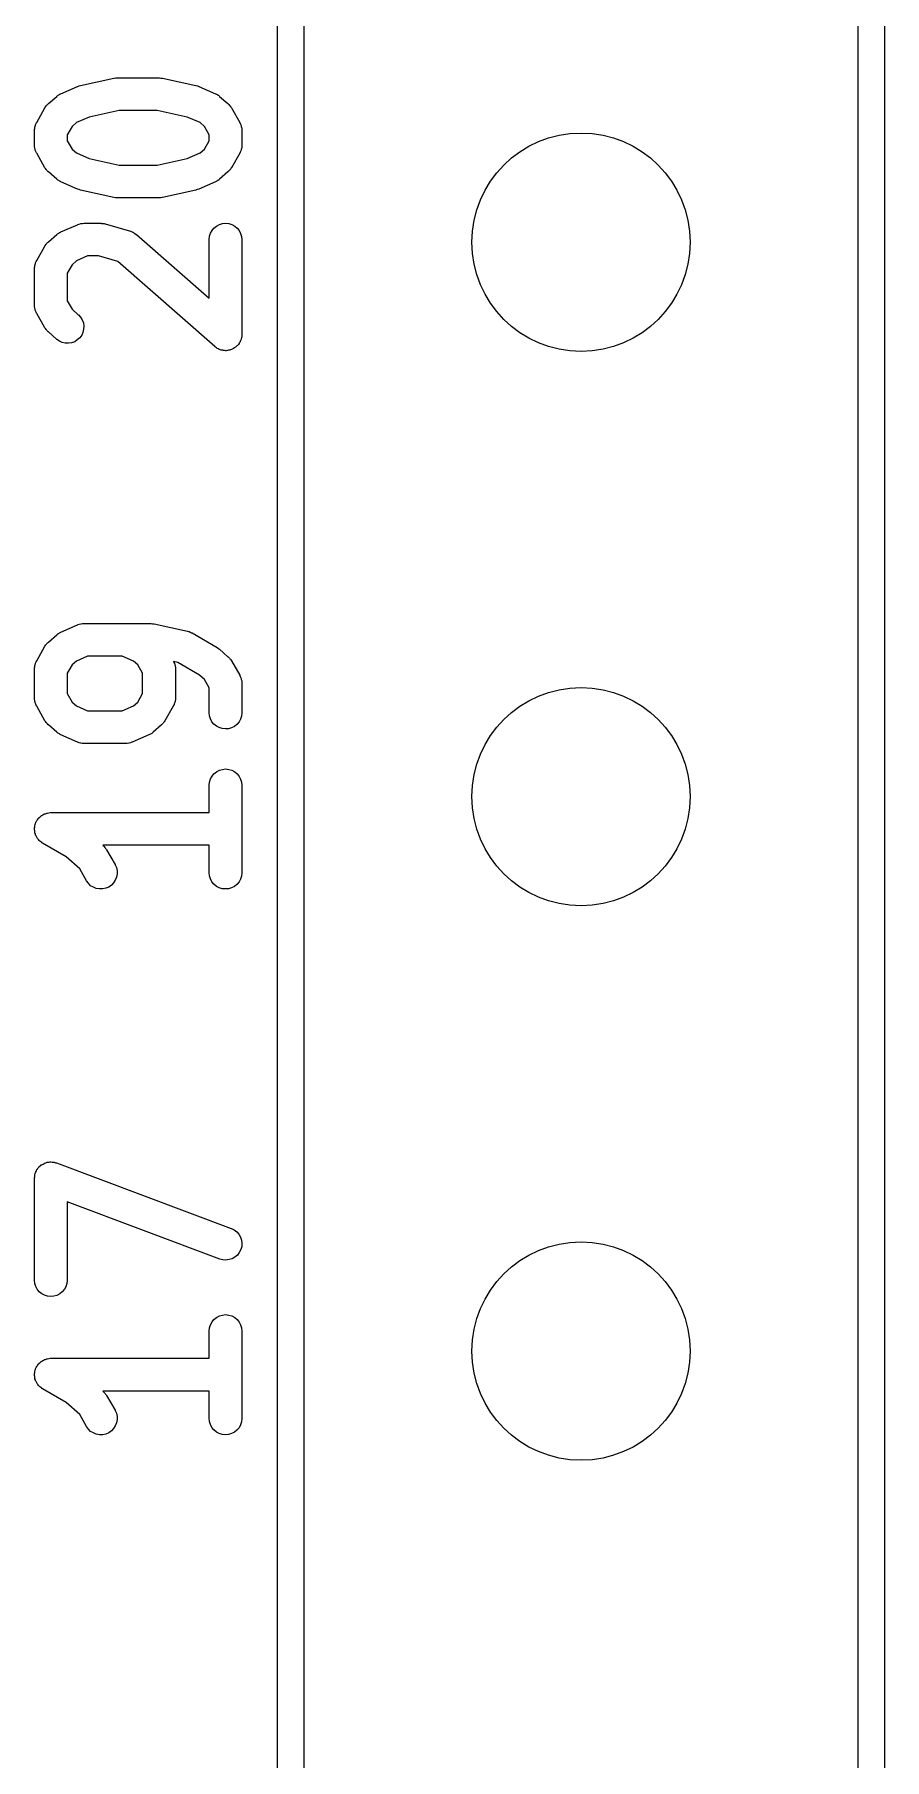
# Model space of a CAD drawing. Extents: x 137.1 to 164.6, y -146.9 to -60.6.
# Drawn here: x 160.74 to 164.63, y -121.35 to -113.44 of the extents above; entities that cross this region are included whole.
import ezdxf

# ---------------------------------------------------------------- set-up
doc = ezdxf.new("R2010")
doc.units = 0
doc.layers.add('BLACK', color=7, linetype='CONTINUOUS')

msp = doc.modelspace()

# ---------------------------------------------------------------- linework, layer by layer
at = {"layer": 'BLACK', "linetype": 'CONTINUOUS'}
for p, q in [((161.85, -123.342), (161.85, -69.9479)), ((161.97, -70.005), (161.97, -123.285)), ((164.51, -123.285), (164.51, -70.005)), ((164.63, -69.9479), (164.63, -123.342)), ((160.852, -113.718), (160.855, -113.716)), ((160.855, -113.716), (160.858, -113.715)), ((160.858, -113.715), (160.934, -113.681)), ((160.934, -113.681), (160.934, -113.681)), ((160.934, -113.681), (160.934, -113.681)), ((160.934, -113.681), (160.934, -113.681)), ((160.934, -113.681), (160.935, -113.681)), ((160.935, -113.681), (160.942, -113.679)), ((160.942, -113.679), (160.948, -113.677)), ((160.948, -113.677), (161.101, -113.643)), ((161.101, -113.643), (161.102, -113.643)), ((161.102, -113.643), (161.109, -113.642)), ((161.102, -113.643), (161.102, -113.643)), ((161.102, -113.643), (161.102, -113.643)), ((161.109, -113.642), (161.116, -113.642)), ((161.116, -113.642), (161.116, -113.642)), ((161.116, -113.642), (161.117, -113.642)), ((161.117, -113.642), (161.307, -113.642)), ((161.307, -113.642), (161.308, -113.642)), ((161.308, -113.642), (161.308, -113.642)), ((161.308, -113.642), (161.309, -113.642)), ((161.309, -113.642), (161.316, -113.643)), ((161.316, -113.643), (161.323, -113.643)), ((161.323, -113.643), (161.323, -113.643)), ((161.323, -113.643), (161.323, -113.643)), ((161.323, -113.643), (161.476, -113.677)), ((161.476, -113.677), (161.476, -113.677)), ((161.476, -113.677), (161.476, -113.677)), ((161.476, -113.677), (161.476, -113.677)), ((161.476, -113.677), (161.477, -113.677)), ((161.477, -113.677), (161.483, -113.679)), ((161.483, -113.679), (161.49, -113.681)), ((161.49, -113.681), (161.566, -113.715)), ((161.566, -113.715), (161.567, -113.715)), ((161.567, -113.715), (161.57, -113.717)), ((160.747, -113.846), (160.785, -113.779)), ((160.785, -113.779), (160.788, -113.775)), ((160.785, -113.779), (160.785, -113.779)), ((160.788, -113.775), (160.791, -113.771)), ((160.791, -113.771), (160.792, -113.769)), ((160.792, -113.769), (160.794, -113.767)), ((160.794, -113.767), (160.797, -113.764)), ((160.797, -113.764), (160.801, -113.76)), ((160.801, -113.76), (160.839, -113.727)), ((160.839, -113.726), (160.842, -113.724)), ((160.839, -113.727), (160.839, -113.726)), ((160.842, -113.724), (160.845, -113.722)), ((160.845, -113.722), (160.848, -113.72)), ((160.848, -113.72), (160.852, -113.718)), ((161.125, -113.792), (160.988, -113.822)), ((161.299, -113.792), (161.125, -113.792)), ((161.436, -113.822), (161.299, -113.792)), ((161.57, -113.717), (161.573, -113.718)), ((161.573, -113.718), (161.576, -113.721)), ((161.576, -113.721), (161.579, -113.722)), ((161.579, -113.722), (161.582, -113.725)), ((161.582, -113.725), (161.585, -113.727)), ((161.585, -113.727), (161.623, -113.76)), ((161.623, -113.76), (161.624, -113.761)), ((161.624, -113.761), (161.627, -113.764)), ((161.627, -113.764), (161.63, -113.768)), ((161.63, -113.768), (161.632, -113.77)), ((161.632, -113.77), (161.634, -113.772)), ((161.634, -113.772), (161.636, -113.776)), ((161.636, -113.776), (161.639, -113.779)), ((161.639, -113.779), (161.677, -113.846)), ((160.737, -113.878), (160.738, -113.874)), ((160.738, -113.871), (160.739, -113.868)), ((160.738, -113.874), (160.738, -113.871)), ((160.739, -113.868), (160.74, -113.864)), ((160.74, -113.864), (160.741, -113.859)), ((160.741, -113.859), (160.742, -113.857)), ((160.742, -113.857), (160.743, -113.854)), ((160.743, -113.854), (160.745, -113.85)), ((160.745, -113.85), (160.747, -113.846)), ((160.909, -113.865), (160.887, -113.903)), ((160.929, -113.847), (160.909, -113.865)), ((160.988, -113.822), (160.929, -113.847)), ((161.495, -113.847), (161.436, -113.822)), ((161.515, -113.865), (161.495, -113.847)), ((161.537, -113.903), (161.515, -113.865)), ((161.677, -113.846), (161.678, -113.847)), ((161.678, -113.847), (161.679, -113.851)), ((161.679, -113.851), (161.681, -113.855)), ((161.681, -113.855), (161.682, -113.858)), ((161.682, -113.858), (161.683, -113.86)), ((161.683, -113.86), (161.684, -113.865)), ((161.684, -113.865), (161.685, -113.869)), ((161.685, -113.869), (161.686, -113.872)), ((161.686, -113.872), (161.686, -113.875)), ((161.686, -113.875), (161.686, -113.879)), ((160.737, -113.882), (160.737, -113.878)), ((160.737, -113.883), (160.737, -113.882)), ((160.737, -113.95), (160.737, -113.883)), ((160.737, -113.954), (160.737, -113.95)), ((160.737, -113.959), (160.737, -113.954)), ((160.887, -113.903), (160.887, -113.93)), ((160.887, -113.93), (160.909, -113.969)), ((161.515, -113.969), (161.537, -113.93)), ((161.537, -113.93), (161.537, -113.903)), ((161.686, -113.879), (161.687, -113.883)), ((161.687, -113.951), (161.686, -113.955)), ((161.687, -113.883), (161.687, -113.95)), ((161.687, -113.95), (161.687, -113.951)), ((160.738, -113.962), (160.737, -113.959)), ((160.738, -113.965), (160.738, -113.962)), ((160.74, -113.969), (160.738, -113.965)), ((160.74, -113.973), (160.74, -113.969)), ((160.742, -113.976), (160.74, -113.973)), ((160.743, -113.979), (160.742, -113.976)), ((160.745, -113.982), (160.743, -113.979)), ((160.746, -113.986), (160.745, -113.982)), ((160.747, -113.987), (160.746, -113.986)), ((160.785, -114.054), (160.747, -113.987)), ((160.909, -113.969), (160.929, -113.986)), ((160.929, -113.986), (160.988, -114.012)), ((160.988, -114.012), (161.125, -114.042)), ((161.299, -114.042), (161.436, -114.012)), ((161.436, -114.012), (161.495, -113.986)), ((161.495, -113.986), (161.515, -113.969)), ((161.677, -113.987), (161.639, -114.054)), ((161.679, -113.983), (161.677, -113.987)), ((161.681, -113.98), (161.679, -113.983)), ((161.682, -113.977), (161.681, -113.98)), ((161.683, -113.974), (161.682, -113.977)), ((161.684, -113.97), (161.683, -113.974)), ((161.685, -113.966), (161.684, -113.97)), ((161.686, -113.963), (161.685, -113.966)), ((161.686, -113.955), (161.686, -113.96)), ((161.686, -113.96), (161.686, -113.963)), ((160.788, -114.058), (160.785, -114.054)), ((160.79, -114.062), (160.788, -114.058)), ((160.792, -114.064), (160.79, -114.062)), ((160.793, -114.066), (160.792, -114.064)), ((160.797, -114.069), (160.793, -114.066)), ((160.8, -114.072), (160.797, -114.069)), ((160.801, -114.073), (160.8, -114.072)), ((160.839, -114.106), (160.801, -114.073)), ((160.842, -114.109), (160.839, -114.106)), ((160.844, -114.111), (160.842, -114.109)), ((160.848, -114.113), (160.844, -114.111)), ((161.125, -114.042), (161.299, -114.042)), ((161.579, -114.112), (161.575, -114.113)), ((161.581, -114.109), (161.579, -114.112)), ((161.584, -114.107), (161.581, -114.109)), ((161.585, -114.106), (161.584, -114.107)), ((161.623, -114.073), (161.585, -114.106)), ((161.626, -114.07), (161.623, -114.073)), ((161.63, -114.067), (161.626, -114.07)), ((161.631, -114.064), (161.63, -114.067)), ((161.633, -114.062), (161.631, -114.064)), ((161.636, -114.059), (161.633, -114.062)), ((161.638, -114.055), (161.636, -114.059)), ((161.639, -114.054), (161.638, -114.055)), ((160.851, -114.115), (160.848, -114.113)), ((160.854, -114.116), (160.851, -114.115)), ((160.857, -114.118), (160.854, -114.116)), ((160.858, -114.119), (160.857, -114.118)), ((160.934, -114.152), (160.858, -114.119)), ((160.941, -114.154), (160.934, -114.152)), ((160.947, -114.156), (160.941, -114.154)), ((160.948, -114.157), (160.947, -114.156)), ((161.101, -114.19), (160.948, -114.157)), ((160.948, -114.157), (160.948, -114.157)), ((160.948, -114.157), (160.948, -114.157)), ((160.948, -114.157), (160.948, -114.157)), ((161.108, -114.191), (161.101, -114.19)), ((161.101, -114.19), (161.101, -114.19)), ((161.101, -114.19), (161.101, -114.19)), ((161.115, -114.192), (161.108, -114.191)), ((161.315, -114.191), (161.308, -114.192)), ((161.322, -114.19), (161.315, -114.191)), ((161.323, -114.19), (161.322, -114.19)), ((161.322, -114.19), (161.322, -114.19)), ((161.322, -114.19), (161.322, -114.19)), ((161.476, -114.157), (161.323, -114.19)), ((161.482, -114.154), (161.476, -114.157)), ((161.489, -114.152), (161.482, -114.154)), ((161.49, -114.152), (161.489, -114.152)), ((161.489, -114.152), (161.489, -114.152)), ((161.489, -114.152), (161.489, -114.152)), ((161.489, -114.152), (161.489, -114.152)), ((161.566, -114.119), (161.49, -114.152)), ((161.569, -114.117), (161.566, -114.119)), ((161.572, -114.115), (161.569, -114.117)), ((161.575, -114.113), (161.572, -114.115)), ((161.116, -114.192), (161.115, -114.192)), ((161.115, -114.192), (161.115, -114.192)), ((161.117, -114.192), (161.116, -114.192)), ((161.307, -114.192), (161.117, -114.192)), ((161.308, -114.192), (161.307, -114.192)), ((161.307, -114.192), (161.307, -114.192)), ((160.855, -114.35), (160.858, -114.348)), ((160.858, -114.348), (160.934, -114.315)), ((160.934, -114.315), (160.935, -114.314)), ((160.935, -114.314), (160.935, -114.314)), ((160.935, -114.314), (160.936, -114.314)), ((160.936, -114.314), (160.942, -114.312)), ((160.942, -114.312), (160.949, -114.31)), ((160.949, -114.31), (160.949, -114.31)), ((160.949, -114.31), (160.95, -114.31)), ((160.95, -114.31), (160.957, -114.309)), ((160.957, -114.309), (160.964, -114.308)), ((160.964, -114.308), (160.964, -114.308)), ((160.964, -114.308), (160.964, -114.308)), ((160.964, -114.308), (161.04, -114.308)), ((161.04, -114.308), (161.042, -114.308)), ((161.042, -114.308), (161.044, -114.309)), ((161.044, -114.309), (161.047, -114.309)), ((161.047, -114.309), (161.052, -114.309)), ((161.052, -114.309), (161.056, -114.31)), ((161.056, -114.31), (161.059, -114.311)), ((161.059, -114.311), (161.061, -114.311)), ((161.061, -114.311), (161.176, -114.345)), ((161.176, -114.345), (161.177, -114.345)), ((161.177, -114.345), (161.178, -114.345)), ((161.178, -114.345), (161.179, -114.346)), ((161.179, -114.346), (161.185, -114.348)), ((161.185, -114.348), (161.19, -114.351)), ((161.543, -114.354), (161.55, -114.341)), ((161.55, -114.341), (161.559, -114.33)), ((161.559, -114.33), (161.571, -114.321)), ((161.571, -114.321), (161.584, -114.314)), ((161.584, -114.314), (161.598, -114.31)), ((161.598, -114.31), (161.612, -114.308)), ((161.612, -114.308), (161.627, -114.31)), ((161.627, -114.31), (161.641, -114.314)), ((161.641, -114.314), (161.654, -114.321)), ((161.654, -114.321), (161.665, -114.33)), ((161.665, -114.33), (161.674, -114.342)), ((161.674, -114.342), (161.681, -114.355)), ((160.747, -114.479), (160.785, -114.413)), ((160.785, -114.412), (160.788, -114.408)), ((160.785, -114.413), (160.785, -114.412)), ((160.788, -114.408), (160.791, -114.404)), ((160.791, -114.404), (160.792, -114.402)), ((160.792, -114.402), (160.794, -114.4)), ((160.794, -114.4), (160.797, -114.397)), ((160.797, -114.397), (160.801, -114.394)), ((160.801, -114.394), (160.839, -114.36)), ((160.839, -114.36), (160.842, -114.357)), ((160.839, -114.36), (160.839, -114.36)), ((160.842, -114.357), (160.845, -114.355)), ((160.845, -114.355), (160.848, -114.353)), ((160.848, -114.353), (160.852, -114.351)), ((160.852, -114.351), (160.855, -114.35)), ((161.19, -114.351), (161.191, -114.351)), ((161.191, -114.351), (161.192, -114.352)), ((161.192, -114.352), (161.197, -114.355)), ((161.197, -114.355), (161.202, -114.359)), ((161.202, -114.359), (161.203, -114.36)), ((161.203, -114.36), (161.204, -114.36)), ((161.204, -114.36), (161.537, -114.651)), ((161.537, -114.382), (161.539, -114.368)), ((161.537, -114.383), (161.537, -114.382)), ((161.537, -114.651), (161.537, -114.383)), ((161.539, -114.368), (161.543, -114.354)), ((161.681, -114.355), (161.685, -114.369)), ((161.685, -114.369), (161.687, -114.383)), ((161.687, -114.383), (161.687, -114.817)), ((160.737, -114.511), (160.738, -114.507)), ((160.738, -114.504), (160.739, -114.501)), ((160.738, -114.507), (160.738, -114.504)), ((160.739, -114.501), (160.74, -114.497)), ((160.74, -114.497), (160.741, -114.493)), ((160.741, -114.493), (160.742, -114.49)), ((160.742, -114.49), (160.743, -114.487)), ((160.743, -114.487), (160.745, -114.483)), ((160.745, -114.483), (160.747, -114.479)), ((160.909, -114.498), (160.887, -114.537)), ((160.929, -114.481), (160.909, -114.498)), ((160.98, -114.458), (160.929, -114.481)), ((161.03, -114.458), (160.98, -114.458)), ((161.118, -114.484), (161.03, -114.458)), ((161.563, -114.873), (161.118, -114.484)), ((160.737, -114.516), (160.737, -114.511)), ((160.737, -114.517), (160.737, -114.516)), ((160.737, -114.683), (160.737, -114.517)), ((160.887, -114.537), (160.887, -114.663)), ((160.887, -114.663), (160.909, -114.702)), ((160.737, -114.688), (160.737, -114.683)), ((160.737, -114.692), (160.737, -114.688)), ((160.738, -114.695), (160.737, -114.692)), ((160.738, -114.698), (160.738, -114.695)), ((160.74, -114.702), (160.738, -114.698)), ((160.74, -114.706), (160.74, -114.702)), ((160.742, -114.709), (160.74, -114.706)), ((160.743, -114.712), (160.742, -114.709)), ((160.745, -114.716), (160.743, -114.712)), ((160.746, -114.72), (160.745, -114.716)), ((160.747, -114.721), (160.746, -114.72)), ((160.785, -114.787), (160.747, -114.721)), ((160.909, -114.702), (160.937, -114.727)), ((160.937, -114.727), (160.938, -114.728)), ((160.938, -114.728), (160.948, -114.738)), ((160.948, -114.738), (160.956, -114.751)), ((160.788, -114.791), (160.785, -114.787)), ((160.79, -114.795), (160.788, -114.791)), ((160.792, -114.797), (160.79, -114.795)), ((160.793, -114.799), (160.792, -114.797)), ((160.797, -114.802), (160.793, -114.799)), ((160.8, -114.806), (160.797, -114.802)), ((160.801, -114.806), (160.8, -114.806)), ((160.839, -114.84), (160.801, -114.806)), ((160.953, -114.821), (160.944, -114.833)), ((160.959, -114.808), (160.953, -114.821)), ((160.956, -114.751), (160.961, -114.765)), ((160.962, -114.794), (160.959, -114.808)), ((160.961, -114.765), (160.963, -114.779)), ((160.963, -114.779), (160.962, -114.794)), ((161.687, -114.818), (161.686, -114.822)), ((161.686, -114.822), (161.686, -114.827)), ((161.687, -114.817), (161.687, -114.818)), ((160.851, -114.848), (160.839, -114.84)), ((160.864, -114.854), (160.851, -114.848)), ((160.878, -114.858), (160.864, -114.854)), ((160.893, -114.858), (160.878, -114.858)), ((160.907, -114.856), (160.893, -114.858)), ((160.921, -114.851), (160.907, -114.856)), ((160.933, -114.843), (160.921, -114.851)), ((160.944, -114.833), (160.933, -114.843)), ((161.566, -114.876), (161.563, -114.873)), ((161.57, -114.879), (161.566, -114.876)), ((161.572, -114.88), (161.57, -114.879)), ((161.574, -114.882), (161.572, -114.88)), ((161.579, -114.884), (161.574, -114.882)), ((161.583, -114.886), (161.579, -114.884)), ((161.585, -114.887), (161.583, -114.886)), ((161.588, -114.888), (161.585, -114.887)), ((161.592, -114.889), (161.588, -114.888)), ((161.597, -114.89), (161.592, -114.889)), ((161.599, -114.89), (161.597, -114.89)), ((161.602, -114.891), (161.599, -114.89)), ((161.607, -114.891), (161.602, -114.891)), ((161.611, -114.892), (161.607, -114.891)), ((161.614, -114.891), (161.611, -114.892)), ((161.617, -114.892), (161.614, -114.891)), ((161.621, -114.891), (161.617, -114.892)), ((161.626, -114.89), (161.621, -114.891)), ((161.628, -114.89), (161.626, -114.89)), ((161.631, -114.889), (161.628, -114.89)), ((161.635, -114.888), (161.631, -114.889)), ((161.64, -114.886), (161.635, -114.888)), ((161.642, -114.885), (161.64, -114.886)), ((161.645, -114.884), (161.642, -114.885)), ((161.649, -114.882), (161.645, -114.884)), ((161.653, -114.879), (161.649, -114.882)), ((161.655, -114.878), (161.653, -114.879)), ((161.657, -114.876), (161.655, -114.878)), ((161.661, -114.873), (161.657, -114.876)), ((161.664, -114.87), (161.661, -114.873)), ((161.666, -114.868), (161.664, -114.87)), ((161.668, -114.866), (161.666, -114.868)), ((161.671, -114.863), (161.668, -114.866)), ((161.674, -114.859), (161.671, -114.863)), ((161.675, -114.857), (161.674, -114.859)), ((161.677, -114.855), (161.675, -114.857)), ((161.679, -114.85), (161.677, -114.855)), ((161.681, -114.846), (161.679, -114.85)), ((161.682, -114.844), (161.681, -114.846)), ((161.683, -114.841), (161.682, -114.844)), ((161.684, -114.837), (161.683, -114.841)), ((161.685, -114.832), (161.684, -114.837)), ((161.686, -114.83), (161.685, -114.832)), ((161.686, -114.827), (161.686, -114.83)), ((160.858, -116.181), (160.934, -116.148)), ((160.934, -116.148), (160.935, -116.148)), ((160.935, -116.148), (160.935, -116.147)), ((160.935, -116.147), (160.936, -116.147)), ((160.936, -116.147), (160.942, -116.145)), ((160.942, -116.145), (160.949, -116.143)), ((160.949, -116.143), (160.949, -116.143)), ((160.949, -116.143), (160.95, -116.143)), ((160.95, -116.143), (160.957, -116.142)), ((160.957, -116.142), (160.964, -116.142)), ((160.964, -116.142), (160.964, -116.142)), ((160.964, -116.142), (160.964, -116.142)), ((160.964, -116.142), (161.269, -116.142)), ((161.269, -116.142), (161.27, -116.142)), ((161.27, -116.142), (161.27, -116.142)), ((161.27, -116.142), (161.271, -116.142)), ((161.271, -116.142), (161.278, -116.143)), ((161.278, -116.143), (161.285, -116.143)), ((161.285, -116.143), (161.285, -116.143)), ((161.285, -116.143), (161.285, -116.143)), ((161.285, -116.143), (161.437, -116.177)), ((160.785, -116.245), (160.788, -116.241)), ((160.785, -116.246), (160.785, -116.245)), ((160.788, -116.241), (160.791, -116.238)), ((160.791, -116.238), (160.792, -116.236)), ((160.792, -116.236), (160.794, -116.233)), ((160.794, -116.233), (160.797, -116.23)), ((160.797, -116.23), (160.801, -116.227)), ((160.801, -116.227), (160.839, -116.194)), ((160.839, -116.193), (160.842, -116.191)), ((160.839, -116.194), (160.839, -116.193)), ((160.842, -116.191), (160.845, -116.188)), ((160.845, -116.188), (160.848, -116.187)), ((160.848, -116.187), (160.852, -116.185)), ((160.852, -116.185), (160.855, -116.183)), ((160.855, -116.183), (160.858, -116.181)), ((161.437, -116.177), (161.438, -116.177)), ((161.438, -116.177), (161.442, -116.178)), ((161.442, -116.178), (161.446, -116.179)), ((161.446, -116.179), (161.449, -116.181)), ((161.449, -116.181), (161.452, -116.182)), ((161.452, -116.182), (161.456, -116.184)), ((161.456, -116.184), (161.459, -116.185)), ((161.459, -116.185), (161.574, -116.252)), ((160.741, -116.326), (160.742, -116.323)), ((160.742, -116.323), (160.743, -116.32)), ((160.743, -116.32), (160.745, -116.317)), ((160.745, -116.317), (160.747, -116.313)), ((160.747, -116.313), (160.785, -116.246)), ((160.929, -116.314), (160.909, -116.331)), ((160.98, -116.292), (160.929, -116.314)), ((161.139, -116.292), (160.98, -116.292)), ((161.19, -116.314), (161.139, -116.292)), ((161.21, -116.331), (161.19, -116.314)), ((161.394, -116.321), (161.374, -116.316)), ((161.374, -116.316), (161.374, -116.318)), ((161.374, -116.318), (161.376, -116.321)), ((161.376, -116.321), (161.377, -116.324)), ((161.377, -116.324), (161.379, -116.327)), ((161.492, -116.378), (161.394, -116.321)), ((161.574, -116.252), (161.574, -116.252)), ((161.574, -116.252), (161.58, -116.256)), ((161.58, -116.256), (161.585, -116.26)), ((161.585, -116.26), (161.623, -116.294)), ((161.623, -116.294), (161.624, -116.294)), ((161.624, -116.294), (161.627, -116.298)), ((161.627, -116.298), (161.63, -116.301)), ((161.63, -116.301), (161.632, -116.303)), ((161.632, -116.303), (161.634, -116.305)), ((161.634, -116.305), (161.636, -116.309)), ((161.636, -116.309), (161.639, -116.313)), ((161.639, -116.313), (161.677, -116.379)), ((160.737, -116.345), (160.738, -116.34)), ((160.737, -116.349), (160.737, -116.345)), ((160.737, -116.35), (160.737, -116.349)), ((160.737, -116.483), (160.737, -116.35)), ((160.738, -116.337), (160.739, -116.334)), ((160.738, -116.34), (160.738, -116.337)), ((160.739, -116.334), (160.74, -116.33)), ((160.74, -116.33), (160.741, -116.326)), ((160.909, -116.331), (160.887, -116.37)), ((160.887, -116.37), (160.887, -116.463)), ((161.232, -116.37), (161.21, -116.331)), ((161.232, -116.463), (161.232, -116.37)), ((161.379, -116.327), (161.379, -116.331)), ((161.379, -116.331), (161.381, -116.335)), ((161.381, -116.335), (161.381, -116.338)), ((161.381, -116.338), (161.382, -116.341)), ((161.382, -116.341), (161.382, -116.346)), ((161.382, -116.346), (161.382, -116.35)), ((161.382, -116.35), (161.382, -116.483)), ((161.515, -116.398), (161.492, -116.378)), ((161.537, -116.437), (161.515, -116.398)), ((161.677, -116.379), (161.678, -116.38)), ((161.678, -116.38), (161.679, -116.384)), ((161.679, -116.384), (161.681, -116.388)), ((161.681, -116.388), (161.682, -116.391)), ((161.682, -116.391), (161.683, -116.394)), ((161.683, -116.394), (161.684, -116.398)), ((161.684, -116.398), (161.685, -116.402)), ((161.685, -116.402), (161.686, -116.405)), ((160.887, -116.463), (160.909, -116.502)), ((161.21, -116.502), (161.232, -116.463)), ((161.537, -116.55), (161.537, -116.437)), ((161.686, -116.405), (161.686, -116.408)), ((161.686, -116.408), (161.686, -116.412)), ((161.686, -116.412), (161.687, -116.417)), ((161.687, -116.417), (161.687, -116.55)), ((160.737, -116.488), (160.737, -116.483)), ((160.737, -116.492), (160.737, -116.488)), ((160.738, -116.495), (160.737, -116.492)), ((160.738, -116.498), (160.738, -116.495)), ((160.74, -116.502), (160.738, -116.498)), ((160.74, -116.506), (160.74, -116.502)), ((160.742, -116.509), (160.74, -116.506)), ((160.743, -116.512), (160.742, -116.509)), ((160.745, -116.516), (160.743, -116.512)), ((160.746, -116.52), (160.745, -116.516)), ((160.747, -116.521), (160.746, -116.52)), ((160.785, -116.587), (160.747, -116.521)), ((160.909, -116.502), (160.929, -116.519)), ((160.929, -116.519), (160.98, -116.542)), ((160.98, -116.542), (161.139, -116.542)), ((161.139, -116.542), (161.19, -116.519)), ((161.19, -116.519), (161.21, -116.502)), ((161.372, -116.521), (161.334, -116.587)), ((161.374, -116.517), (161.372, -116.521)), ((161.376, -116.513), (161.374, -116.517)), ((161.377, -116.51), (161.376, -116.513)), ((161.378, -116.507), (161.377, -116.51)), ((161.379, -116.503), (161.378, -116.507)), ((161.381, -116.499), (161.379, -116.503)), ((161.382, -116.493), (161.381, -116.496)), ((161.381, -116.496), (161.381, -116.499)), ((161.382, -116.483), (161.382, -116.484)), ((161.382, -116.484), (161.382, -116.489)), ((161.382, -116.489), (161.382, -116.493)), ((161.538, -116.565), (161.537, -116.55)), ((161.687, -116.551), (161.685, -116.566)), ((161.687, -116.55), (161.687, -116.551)), ((160.788, -116.591), (160.785, -116.587)), ((160.79, -116.595), (160.788, -116.591)), ((160.792, -116.597), (160.79, -116.595)), ((160.793, -116.599), (160.792, -116.597)), ((160.797, -116.602), (160.793, -116.599)), ((160.8, -116.606), (160.797, -116.602)), ((160.801, -116.606), (160.8, -116.606)), ((160.839, -116.64), (160.801, -116.606)), ((160.842, -116.642), (160.839, -116.64)), ((161.28, -116.64), (161.277, -116.643)), ((161.318, -116.606), (161.28, -116.64)), ((161.28, -116.64), (161.28, -116.64)), ((161.322, -116.603), (161.318, -116.606)), ((161.325, -116.6), (161.322, -116.603)), ((161.327, -116.598), (161.325, -116.6)), ((161.328, -116.596), (161.327, -116.598)), ((161.331, -116.592), (161.328, -116.596)), ((161.334, -116.588), (161.331, -116.592)), ((161.334, -116.587), (161.334, -116.588)), ((161.543, -116.579), (161.538, -116.565)), ((161.549, -116.592), (161.543, -116.579)), ((161.559, -116.603), (161.549, -116.592)), ((161.57, -116.612), (161.559, -116.603)), ((161.583, -116.619), (161.57, -116.612)), ((161.597, -116.623), (161.583, -116.619)), ((161.611, -116.625), (161.597, -116.623)), ((161.626, -116.624), (161.611, -116.625)), ((161.64, -116.62), (161.626, -116.624)), ((161.653, -116.613), (161.64, -116.62)), ((161.664, -116.604), (161.653, -116.613)), ((161.674, -116.592), (161.664, -116.604)), ((161.681, -116.58), (161.674, -116.592)), ((161.685, -116.566), (161.681, -116.58)), ((160.844, -116.644), (160.842, -116.642)), ((160.848, -116.646), (160.844, -116.644)), ((160.851, -116.648), (160.848, -116.646)), ((160.854, -116.65), (160.851, -116.648)), ((160.857, -116.652), (160.854, -116.65)), ((160.858, -116.652), (160.857, -116.652)), ((160.934, -116.685), (160.858, -116.652)), ((160.935, -116.686), (160.934, -116.685)), ((160.934, -116.685), (160.934, -116.685)), ((160.941, -116.688), (160.935, -116.686)), ((160.948, -116.69), (160.941, -116.688)), ((160.949, -116.69), (160.948, -116.69)), ((160.948, -116.69), (160.948, -116.69)), ((160.956, -116.691), (160.949, -116.69)), ((160.963, -116.692), (160.956, -116.691)), ((160.964, -116.692), (160.963, -116.692)), ((160.963, -116.692), (160.963, -116.692)), ((160.963, -116.692), (160.963, -116.692)), ((161.155, -116.692), (160.964, -116.692)), ((161.162, -116.691), (161.155, -116.692)), ((161.155, -116.692), (161.155, -116.692)), ((161.155, -116.692), (161.155, -116.692)), ((161.169, -116.69), (161.162, -116.691)), ((161.17, -116.69), (161.169, -116.69)), ((161.177, -116.688), (161.17, -116.69)), ((161.17, -116.69), (161.17, -116.69)), ((161.183, -116.686), (161.177, -116.688)), ((161.184, -116.686), (161.183, -116.686)), ((161.185, -116.685), (161.184, -116.686)), ((161.184, -116.686), (161.184, -116.686)), ((161.261, -116.652), (161.185, -116.685)), ((161.264, -116.65), (161.261, -116.652)), ((161.268, -116.649), (161.264, -116.65)), ((161.271, -116.647), (161.268, -116.649)), ((161.274, -116.645), (161.271, -116.647)), ((161.277, -116.643), (161.274, -116.645)), ((161.537, -116.882), (161.539, -116.868)), ((161.539, -116.868), (161.543, -116.854)), ((161.543, -116.854), (161.55, -116.841)), ((161.55, -116.841), (161.559, -116.83)), ((161.559, -116.83), (161.571, -116.821)), ((161.571, -116.821), (161.584, -116.814)), ((161.584, -116.814), (161.598, -116.81)), ((161.598, -116.81), (161.612, -116.808)), ((161.612, -116.808), (161.627, -116.81)), ((161.627, -116.81), (161.641, -116.814)), ((161.641, -116.814), (161.654, -116.821)), ((161.654, -116.821), (161.665, -116.83)), ((161.665, -116.83), (161.674, -116.842)), ((161.674, -116.842), (161.681, -116.855)), ((161.681, -116.855), (161.685, -116.869)), ((161.685, -116.869), (161.687, -116.883)), ((161.537, -116.883), (161.537, -116.882)), ((161.537, -117.008), (161.537, -116.883)), ((161.687, -116.883), (161.687, -117.283)), ((160.753, -117.037), (160.756, -117.033)), ((160.756, -117.033), (160.758, -117.032)), ((160.758, -117.032), (160.759, -117.03)), ((160.759, -117.03), (160.763, -117.027)), ((160.763, -117.027), (160.767, -117.023)), ((160.767, -117.023), (160.769, -117.022)), ((160.769, -117.022), (160.77, -117.021)), ((160.77, -117.021), (160.775, -117.018)), ((160.775, -117.018), (160.779, -117.016)), ((160.779, -117.016), (160.781, -117.015)), ((160.781, -117.015), (160.783, -117.014)), ((160.783, -117.014), (160.788, -117.013)), ((160.788, -117.013), (160.793, -117.011)), ((160.793, -117.011), (160.795, -117.01)), ((160.795, -117.01), (160.797, -117.01)), ((160.797, -117.01), (160.802, -117.009)), ((160.802, -117.009), (160.808, -117.008)), ((160.808, -117.008), (160.81, -117.009)), ((160.81, -117.009), (160.812, -117.008)), ((160.812, -117.008), (161.537, -117.008)), ((160.737, -117.078), (160.738, -117.073)), ((160.737, -117.083), (160.737, -117.078)), ((160.737, -117.085), (160.737, -117.083)), ((160.737, -117.087), (160.737, -117.085)), ((160.738, -117.092), (160.737, -117.087)), ((160.738, -117.068), (160.74, -117.063)), ((160.738, -117.07), (160.738, -117.068)), ((160.738, -117.073), (160.738, -117.07)), ((160.738, -117.097), (160.738, -117.092)), ((160.739, -117.099), (160.738, -117.097)), ((160.739, -117.102), (160.739, -117.099)), ((160.741, -117.106), (160.739, -117.102)), ((160.74, -117.063), (160.741, -117.058)), ((160.741, -117.058), (160.742, -117.056)), ((160.742, -117.111), (160.741, -117.106)), ((160.742, -117.056), (160.743, -117.054)), ((160.743, -117.113), (160.742, -117.111)), ((160.743, -117.054), (160.745, -117.05)), ((160.744, -117.115), (160.743, -117.113)), ((160.747, -117.12), (160.744, -117.115)), ((160.745, -117.05), (160.747, -117.045)), ((160.747, -117.045), (160.749, -117.043)), ((160.749, -117.043), (160.75, -117.041)), ((160.75, -117.041), (160.753, -117.037)), ((160.749, -117.124), (160.747, -117.12)), ((160.751, -117.126), (160.749, -117.124)), ((160.752, -117.128), (160.751, -117.126)), ((160.755, -117.132), (160.752, -117.128)), ((160.758, -117.136), (160.755, -117.132)), ((160.76, -117.137), (160.758, -117.136)), ((160.761, -117.139), (160.76, -117.137)), ((160.766, -117.142), (160.761, -117.139)), ((160.77, -117.145), (160.766, -117.142)), ((160.771, -117.146), (160.77, -117.145)), ((160.773, -117.148), (160.771, -117.146)), ((160.774, -117.148), (160.773, -117.148)), ((160.882, -117.211), (160.774, -117.148)), ((161.537, -117.158), (161.05, -117.158)), ((161.05, -117.158), (161.052, -117.16)), ((161.052, -117.16), (161.053, -117.161)), ((161.053, -117.161), (161.056, -117.164)), ((161.056, -117.164), (161.059, -117.168)), ((161.059, -117.168), (161.061, -117.17)), ((161.061, -117.17), (161.062, -117.172)), ((161.062, -117.172), (161.065, -117.176)), ((161.065, -117.176), (161.067, -117.179)), ((161.067, -117.179), (161.106, -117.246)), ((161.537, -117.283), (161.537, -117.158)), ((160.944, -117.265), (160.882, -117.211)), ((160.975, -117.321), (160.944, -117.265)), ((161.106, -117.246), (161.106, -117.247)), ((161.106, -117.247), (161.112, -117.26)), ((161.112, -117.26), (161.115, -117.275)), ((160.984, -117.332), (160.975, -117.321)), ((160.994, -117.343), (160.984, -117.332)), ((161.007, -117.35), (160.994, -117.343)), ((161.02, -117.356), (161.007, -117.35)), ((161.077, -117.349), (161.064, -117.355)), ((161.089, -117.34), (161.077, -117.349)), ((161.099, -117.33), (161.089, -117.34)), ((161.107, -117.317), (161.099, -117.33)), ((161.113, -117.304), (161.107, -117.317)), ((161.115, -117.289), (161.113, -117.304)), ((161.115, -117.275), (161.115, -117.289)), ((161.538, -117.298), (161.537, -117.283)), ((161.543, -117.312), (161.538, -117.298)), ((161.549, -117.325), (161.543, -117.312)), ((161.559, -117.336), (161.549, -117.325)), ((161.57, -117.346), (161.559, -117.336)), ((161.583, -117.352), (161.57, -117.346)), ((161.597, -117.357), (161.583, -117.352)), ((161.653, -117.346), (161.64, -117.353)), ((161.664, -117.337), (161.653, -117.346)), ((161.674, -117.326), (161.664, -117.337)), ((161.681, -117.313), (161.674, -117.326)), ((161.685, -117.299), (161.681, -117.313)), ((161.687, -117.284), (161.685, -117.299)), ((161.687, -117.283), (161.687, -117.284)), ((161.035, -117.358), (161.02, -117.356)), ((161.05, -117.358), (161.035, -117.358)), ((161.064, -117.355), (161.05, -117.358)), ((161.611, -117.358), (161.597, -117.357)), ((161.626, -117.357), (161.611, -117.358)), ((161.64, -117.353), (161.626, -117.357)), ((160.776, -118.618), (160.781, -118.615)), ((160.781, -118.615), (160.783, -118.614)), ((160.783, -118.614), (160.784, -118.614)), ((160.784, -118.614), (160.789, -118.612)), ((160.789, -118.612), (160.795, -118.61)), ((160.795, -118.61), (160.796, -118.61)), ((160.796, -118.61), (160.798, -118.61)), ((160.798, -118.61), (160.804, -118.609)), ((160.804, -118.609), (160.809, -118.608)), ((160.809, -118.608), (160.811, -118.608)), ((160.811, -118.608), (160.812, -118.608)), ((160.812, -118.608), (160.818, -118.609)), ((160.818, -118.609), (160.824, -118.609)), ((160.824, -118.609), (160.826, -118.61)), ((160.826, -118.61), (160.827, -118.61)), ((160.827, -118.61), (160.833, -118.612)), ((160.833, -118.612), (160.838, -118.613)), ((160.838, -118.613), (161.638, -118.913)), ((160.737, -118.682), (160.738, -118.676)), ((160.737, -118.683), (160.737, -118.682)), ((160.737, -119.15), (160.737, -118.683)), ((160.738, -118.669), (160.739, -118.668)), ((160.738, -118.671), (160.738, -118.669)), ((160.738, -118.676), (160.738, -118.671)), ((160.739, -118.668), (160.74, -118.662)), ((160.74, -118.662), (160.742, -118.657)), ((160.742, -118.657), (160.743, -118.655)), ((160.743, -118.654), (160.746, -118.649)), ((160.743, -118.655), (160.743, -118.654)), ((160.746, -118.649), (160.748, -118.643)), ((160.748, -118.643), (160.749, -118.642)), ((160.749, -118.642), (160.75, -118.641)), ((160.75, -118.641), (160.754, -118.636)), ((160.754, -118.636), (160.757, -118.632)), ((160.757, -118.632), (160.758, -118.631)), ((160.758, -118.631), (160.759, -118.63)), ((160.759, -118.63), (160.764, -118.626)), ((160.764, -118.626), (160.768, -118.622)), ((160.768, -118.622), (160.77, -118.621)), ((160.77, -118.621), (160.771, -118.621)), ((160.771, -118.621), (160.776, -118.618)), ((161.586, -119.054), (160.887, -118.792)), ((160.887, -118.792), (160.887, -119.15)), ((161.638, -118.913), (161.639, -118.913)), ((161.639, -118.913), (161.652, -118.92)), ((161.652, -118.92), (161.664, -118.929)), ((161.664, -118.929), (161.673, -118.94)), ((161.673, -118.94), (161.681, -118.953)), ((161.682, -119.01), (161.675, -119.023)), ((161.681, -118.953), (161.685, -118.967)), ((161.686, -118.996), (161.682, -119.01)), ((161.685, -118.967), (161.687, -118.981)), ((161.687, -118.981), (161.686, -118.996)), ((161.6, -119.057), (161.586, -119.054)), ((161.614, -119.058), (161.6, -119.057)), ((161.629, -119.056), (161.614, -119.058)), ((161.643, -119.052), (161.629, -119.056)), ((161.655, -119.044), (161.643, -119.052)), ((161.666, -119.035), (161.655, -119.044)), ((161.675, -119.023), (161.666, -119.035)), ((160.738, -119.165), (160.737, -119.15)), ((160.743, -119.179), (160.738, -119.165)), ((160.885, -119.166), (160.881, -119.18)), ((160.887, -119.151), (160.885, -119.166)), ((160.887, -119.15), (160.887, -119.151)), ((160.749, -119.192), (160.743, -119.179)), ((160.759, -119.203), (160.749, -119.192)), ((160.77, -119.212), (160.759, -119.203)), ((160.783, -119.219), (160.77, -119.212)), ((160.797, -119.223), (160.783, -119.219)), ((160.811, -119.225), (160.797, -119.223)), ((160.826, -119.224), (160.811, -119.225)), ((160.84, -119.22), (160.826, -119.224)), ((160.853, -119.213), (160.84, -119.22)), ((160.864, -119.204), (160.853, -119.213)), ((160.874, -119.192), (160.864, -119.204)), ((160.881, -119.18), (160.874, -119.192)), ((161.559, -119.33), (161.571, -119.321)), ((161.571, -119.321), (161.584, -119.314)), ((161.584, -119.314), (161.598, -119.31)), ((161.598, -119.31), (161.612, -119.308)), ((161.612, -119.308), (161.627, -119.31)), ((161.627, -119.31), (161.641, -119.314)), ((161.641, -119.314), (161.654, -119.321)), ((161.654, -119.321), (161.665, -119.33)), ((161.537, -119.382), (161.539, -119.368)), ((161.537, -119.383), (161.537, -119.382)), ((161.537, -119.508), (161.537, -119.383)), ((161.539, -119.368), (161.543, -119.354)), ((161.543, -119.354), (161.55, -119.341)), ((161.55, -119.341), (161.559, -119.33)), ((161.665, -119.33), (161.674, -119.342)), ((161.674, -119.342), (161.681, -119.355)), ((161.681, -119.355), (161.685, -119.369)), ((161.685, -119.369), (161.687, -119.383)), ((161.687, -119.383), (161.687, -119.783)), ((160.738, -119.568), (160.74, -119.563)), ((160.74, -119.563), (160.741, -119.558)), ((160.741, -119.558), (160.742, -119.556)), ((160.742, -119.556), (160.743, -119.554)), ((160.743, -119.554), (160.745, -119.55)), ((160.745, -119.55), (160.747, -119.545)), ((160.747, -119.545), (160.749, -119.543)), ((160.749, -119.543), (160.75, -119.541)), ((160.75, -119.541), (160.753, -119.537)), ((160.753, -119.537), (160.756, -119.533)), ((160.756, -119.533), (160.758, -119.532)), ((160.758, -119.532), (160.759, -119.53)), ((160.759, -119.53), (160.763, -119.527)), ((160.763, -119.527), (160.767, -119.523)), ((160.767, -119.523), (160.769, -119.522)), ((160.769, -119.522), (160.77, -119.521)), ((160.77, -119.521), (160.775, -119.518)), ((160.775, -119.518), (160.779, -119.516)), ((160.779, -119.516), (160.781, -119.515)), ((160.781, -119.515), (160.783, -119.514)), ((160.783, -119.514), (160.788, -119.513)), ((160.788, -119.513), (160.793, -119.511)), ((160.793, -119.511), (160.795, -119.51)), ((160.795, -119.51), (160.797, -119.51)), ((160.797, -119.51), (160.802, -119.509)), ((160.802, -119.509), (160.808, -119.508)), ((160.808, -119.508), (160.81, -119.509)), ((160.81, -119.509), (160.812, -119.508)), ((160.812, -119.508), (161.537, -119.508)), ((160.737, -119.578), (160.738, -119.573)), ((160.737, -119.583), (160.737, -119.578)), ((160.737, -119.585), (160.737, -119.583)), ((160.737, -119.587), (160.737, -119.585)), ((160.738, -119.592), (160.737, -119.587)), ((160.738, -119.57), (160.738, -119.568)), ((160.738, -119.573), (160.738, -119.57)), ((160.738, -119.597), (160.738, -119.592)), ((160.739, -119.599), (160.738, -119.597)), ((160.739, -119.602), (160.739, -119.599)), ((160.741, -119.606), (160.739, -119.602)), ((160.742, -119.611), (160.741, -119.606)), ((160.743, -119.613), (160.742, -119.611)), ((160.744, -119.615), (160.743, -119.613)), ((160.747, -119.62), (160.744, -119.615)), ((160.749, -119.624), (160.747, -119.62)), ((160.751, -119.626), (160.749, -119.624)), ((160.752, -119.628), (160.751, -119.626)), ((160.755, -119.632), (160.752, -119.628)), ((160.758, -119.636), (160.755, -119.632)), ((160.76, -119.637), (160.758, -119.636)), ((160.761, -119.639), (160.76, -119.637)), ((160.766, -119.642), (160.761, -119.639)), ((160.77, -119.645), (160.766, -119.642)), ((160.771, -119.646), (160.77, -119.645)), ((160.773, -119.648), (160.771, -119.646)), ((160.774, -119.648), (160.773, -119.648)), ((160.882, -119.711), (160.774, -119.648)), ((160.944, -119.765), (160.882, -119.711)), ((161.537, -119.658), (161.05, -119.658)), ((161.05, -119.658), (161.052, -119.66)), ((161.052, -119.66), (161.053, -119.661)), ((161.053, -119.661), (161.056, -119.664)), ((161.056, -119.664), (161.059, -119.668)), ((161.059, -119.668), (161.061, -119.67)), ((161.061, -119.67), (161.062, -119.672)), ((161.062, -119.672), (161.065, -119.676)), ((161.065, -119.676), (161.067, -119.679)), ((161.067, -119.679), (161.106, -119.746)), ((161.537, -119.783), (161.537, -119.658)), ((160.975, -119.821), (160.944, -119.765)), ((161.106, -119.746), (161.106, -119.747)), ((161.106, -119.747), (161.112, -119.76)), ((161.112, -119.76), (161.115, -119.775)), ((161.115, -119.789), (161.113, -119.804)), ((161.115, -119.775), (161.115, -119.789)), ((161.538, -119.798), (161.537, -119.783)), ((161.543, -119.812), (161.538, -119.798)), ((161.685, -119.799), (161.681, -119.813)), ((161.687, -119.784), (161.685, -119.799)), ((161.687, -119.783), (161.687, -119.784)), ((160.984, -119.832), (160.975, -119.821)), ((160.994, -119.843), (160.984, -119.832)), ((161.007, -119.85), (160.994, -119.843)), ((161.02, -119.856), (161.007, -119.85)), ((161.035, -119.858), (161.02, -119.856)), ((161.05, -119.858), (161.035, -119.858)), ((161.064, -119.855), (161.05, -119.858)), ((161.077, -119.849), (161.064, -119.855)), ((161.089, -119.84), (161.077, -119.849)), ((161.099, -119.83), (161.089, -119.84)), ((161.107, -119.817), (161.099, -119.83)), ((161.113, -119.804), (161.107, -119.817)), ((161.549, -119.825), (161.543, -119.812)), ((161.559, -119.836), (161.549, -119.825)), ((161.57, -119.846), (161.559, -119.836)), ((161.583, -119.852), (161.57, -119.846)), ((161.597, -119.857), (161.583, -119.852)), ((161.611, -119.858), (161.597, -119.857)), ((161.626, -119.857), (161.611, -119.858)), ((161.64, -119.853), (161.626, -119.857)), ((161.653, -119.846), (161.64, -119.853)), ((161.664, -119.837), (161.653, -119.846)), ((161.674, -119.826), (161.664, -119.837)), ((161.681, -119.813), (161.674, -119.826))]:
    msp.add_line(p, q, dxfattribs=at)
at = {"layer": 'BLACK'}
for centre in [(163.24, -114.395), (163.24, -116.935), (163.24, -119.475)]:
    msp.add_circle(centre, 0.5, dxfattribs=at)

doc.saveas('drawing.dxf')
